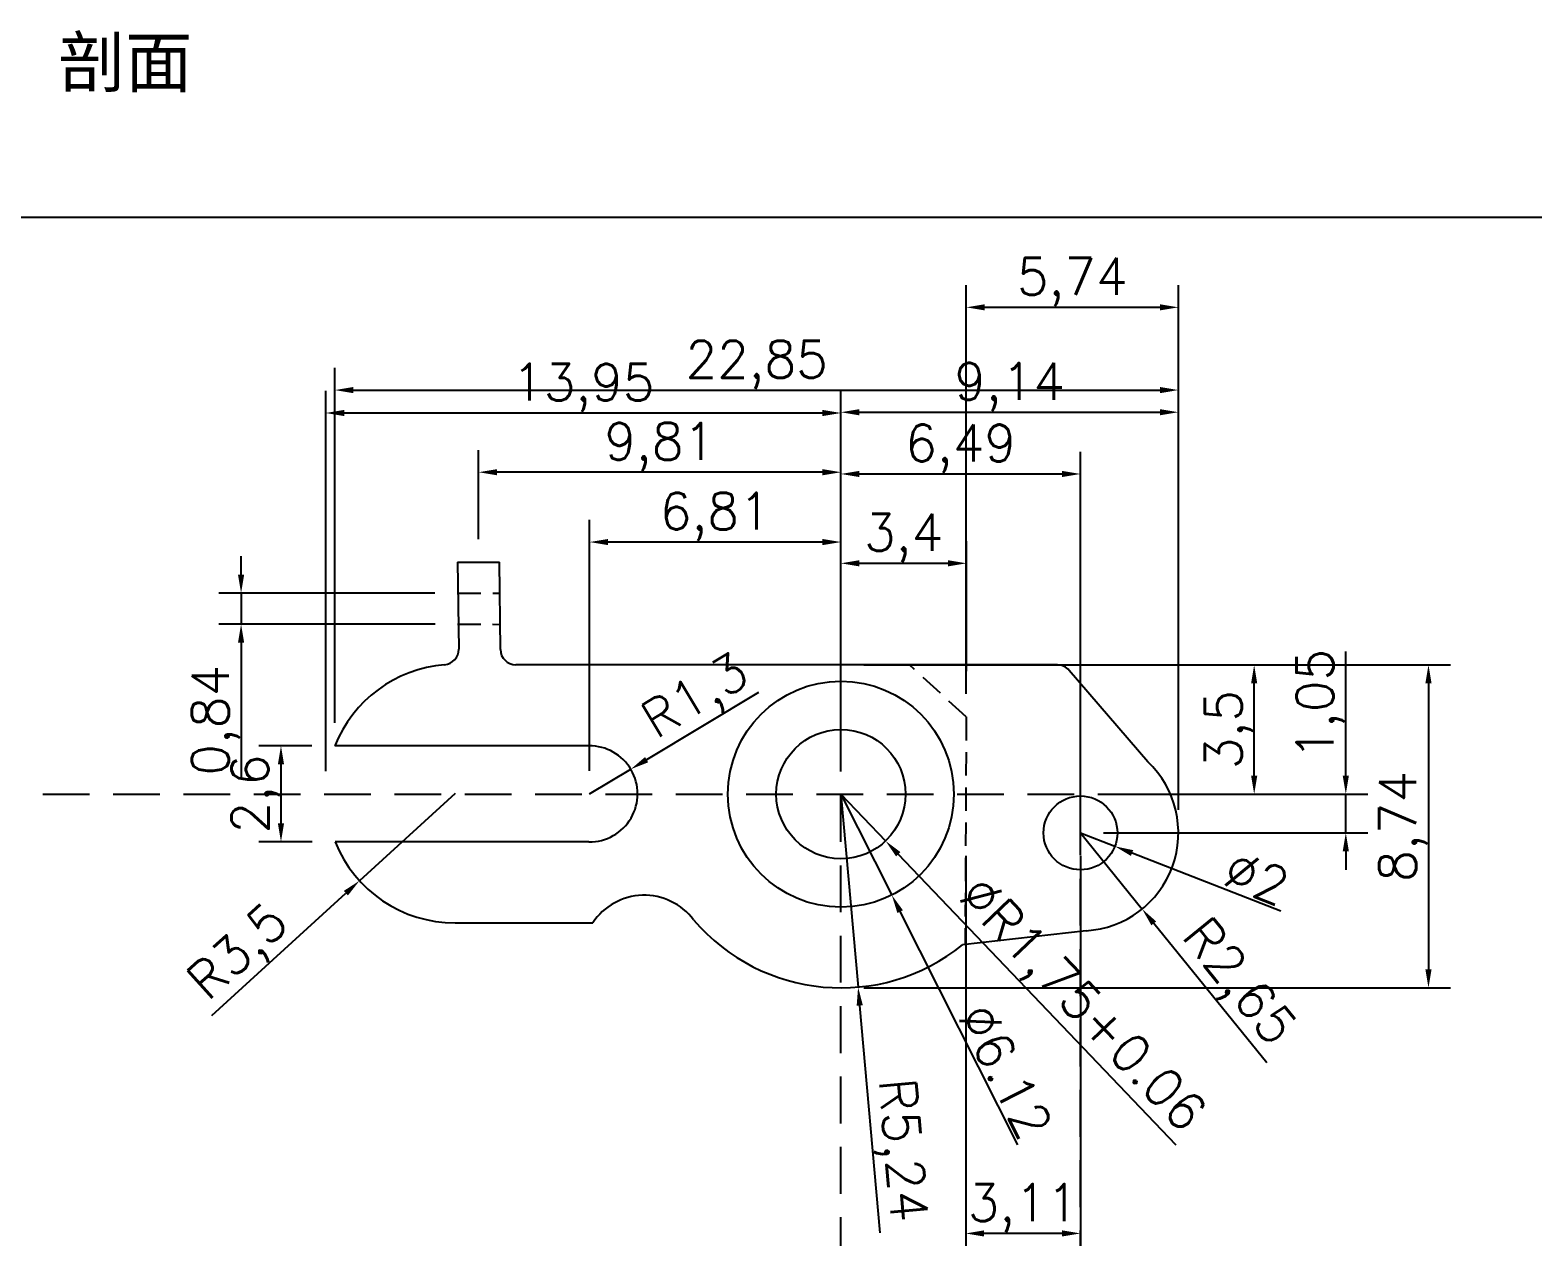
# Model space of a CAD drawing. Header units: millimetres. Extents: x 6817 to 10425, y -2870 to -164.
# Drawn here: x 10226.26 to 10266.97, y -267.48 to -234.8 of the extents above; entities that cross this region are included whole.
import ezdxf

# ---------------------------------------------------------------- set-up
doc = ezdxf.new("R2010")
doc.units = ezdxf.units.MM
doc.linetypes.add('HIDDEN', pattern=[9.524999999999999, 6.35, -3.175])
doc.layers.add('图层2', color=108, linetype='Continuous')
doc.styles.get("Standard").update_dxf_attribs({"font": 'txt', "bigfont": 'gbcbig.shx'})
doc.dimstyles.new('ISO-25', dxfattribs={"dimtxt": 1, "dimasz": 0.5, "dimexe": 0.6, "dimexo": 0.625, "dimgap": 0.1, "dimtad": 1, "dimtxsty": 'Standard', "dimcen": 2.5, "dimadec": 0, "dimazin": 0, "dimtfac": 1, "dimtmove": 0, "dimatfit": 3, "dimfxl": 1, "dimarcsym": 0})

# ---------------------------------------------------------------- blocks, each defined once
blk = doc.blocks.new('*D1053')
at = {"layer": 'Defpoints', "color": 0, "linetype": 'ByBlock', "transparency": 16777216}
for p in [(10242.53058819482, -254.8135381804505), (10241.41525745046, -255.4813984432894)]:
    blk.add_point(p, dxfattribs=at)
at = {"layer": '图层2', "color": 0, "linetype": 'ByBlock', "lineweight": -2, "transparency": 16777216}
for p, q in [((10245.99097332476, -252.7414589034361), (10242.95956155803, -254.5566688485887)), ((10241.41525745046, -255.4813984432894), (10242.53058819482, -254.8135381804505))]:
    blk.add_line(p, q, dxfattribs=at)
at = {"layer": '图层2', "color": 0, "linetype": 'ByBlock', "transparency": 16777216}
blk.add_solid([(10242.91675000273, -254.4851732880534), (10243.00237311334, -254.628164409125), (10242.53058819482, -254.8135381804505)], dxfattribs=at)
at = {"layer": '图层2', "color": 0, "linetype": 'ByBlock', "transparency": 16777216, "insert": (10244.33869936946, -252.9343656136862), "char_height": 1, "attachment_point": 5, "rotation": 30.913182725494572}
blk.add_mtext('R1,3', dxfattribs=at)
blk = doc.blocks.new('*D1054')
at = {"layer": 'Defpoints', "color": 0, "linetype": 'ByBlock', "transparency": 16777216}
for p in [(10248.22222462529, -255.4897480629734), (10248.68782539229, -260.7127613375731)]:
    blk.add_point(p, dxfattribs=at)
at = {"layer": '图层2', "color": 0, "linetype": 'ByBlock', "lineweight": -2, "transparency": 16777216}
for p, q in [((10248.22222462529, -255.4897480629734), (10248.68782539229, -260.7127613375731)), ((10249.28126772035, -267.3698748497079), (10248.73222138637, -261.2107864330344))]:
    blk.add_line(p, q, dxfattribs=at)
at = {"layer": '图层2', "color": 0, "linetype": 'ByBlock', "transparency": 16777216}
blk.add_solid([(10248.81522556895, -261.2033871006873), (10248.64921720379, -261.2181857653813), (10248.68782539229, -260.7127613375731)], dxfattribs=at)
at = {"layer": '图层2', "color": 0, "linetype": 'ByBlock', "transparency": 16777216, "insert": (10249.76803950999, -265.1344907409454), "char_height": 1, "attachment_point": 5, "rotation": 275.0941148711431}
blk.add_mtext('R5,24', dxfattribs=at)
blk = doc.blocks.new('*D1055')
at = {"layer": 'Defpoints', "color": 0, "linetype": 'ByBlock', "transparency": 16777216}
for p in [(10254.7113419135, -256.5388127685565), (10256.38133012389, -258.5990153029579)]:
    blk.add_point(p, dxfattribs=at)
at = {"layer": '图层2', "color": 0, "linetype": 'ByBlock', "lineweight": -2, "transparency": 16777216}
for p, q in [((10254.7113419135, -256.5388127685565), (10256.38133012389, -258.5990153029579)), ((10259.76072239468, -262.7680462444596), (10256.69618033545, -258.9874343347756))]:
    blk.add_line(p, q, dxfattribs=at)
at = {"layer": '图层2', "color": 0, "linetype": 'ByBlock', "transparency": 16777216}
blk.add_solid([(10256.76091684075, -258.934959299515), (10256.63144383015, -259.0399093700362), (10256.38133012389, -258.5990153029579)], dxfattribs=at)
at = {"layer": '图层2', "color": 0, "linetype": 'ByBlock', "transparency": 16777216, "insert": (10258.91671581433, -260.6416545163875), "char_height": 1, "attachment_point": 5, "rotation": 309.0280237550416}
blk.add_mtext('R2,65', dxfattribs=at)
blk = doc.blocks.new('*D1056')
at = {"layer": 'Defpoints', "color": 0, "linetype": 'ByBlock', "transparency": 16777216}
for p in [(10237.76994455147, -255.4750613117367), (10235.18248936178, -257.8339241816902)]:
    blk.add_point(p, dxfattribs=at)
at = {"layer": '图层2', "color": 0, "linetype": 'ByBlock', "lineweight": -2, "transparency": 16777216}
for p, q in [((10237.76994455147, -255.4750613117367), (10235.18248936178, -257.8339241816902)), ((10231.18420802871, -261.4789718013826), (10234.81299100329, -258.1707786948973))]:
    blk.add_line(p, q, dxfattribs=at)
at = {"layer": '图层2', "color": 0, "linetype": 'ByBlock', "transparency": 16777216}
blk.add_solid([(10234.75684858442, -258.1091956351484), (10234.86913342215, -258.2323617546472), (10235.18248936178, -257.8339241816902)], dxfattribs=at)
at = {"layer": '图层2', "color": 0, "linetype": 'ByBlock', "transparency": 16777216, "insert": (10231.96781800093, -259.8399138503055), "char_height": 1, "attachment_point": 5, "rotation": 42.35397875865381}
blk.add_mtext('R3,5', dxfattribs=at)
blk = doc.blocks.new('*D1057')
at = {"layer": 'Defpoints', "color": 0, "linetype": 'ByBlock', "transparency": 16777216}
for p in [(10241.41525745046, -248.6643544407234), (10241.41525745046, -255.481398443289), (10248.22222462529, -255.4897480629788)]:
    blk.add_point(p, dxfattribs=at)
at = {"layer": '图层2', "color": 0, "linetype": 'ByBlock', "lineweight": -2, "transparency": 16777216}
for p, q in [((10241.41525745046, -254.856398443289), (10241.41525745046, -248.0643544407234)), ((10248.22222462529, -254.8647480629788), (10248.22222462529, -248.0643544407234)), ((10247.72222462529, -248.6643544407234), (10241.91525745046, -248.6643544407234))]:
    blk.add_line(p, q, dxfattribs=at)
at = {"layer": '图层2', "color": 0, "linetype": 'ByBlock', "transparency": 16777216}
for points in [[(10241.91525745046, -248.5810211073901), (10241.91525745046, -248.7476877740567), (10241.41525745046, -248.6643544407234)], [(10247.72222462529, -248.5810211073901), (10247.72222462529, -248.7476877740567), (10248.22222462529, -248.6643544407234)]]:
    blk.add_solid(points, dxfattribs=at)
at = {"layer": '图层2', "color": 0, "linetype": 'ByBlock', "transparency": 16777216, "insert": (10244.81874103787, -247.9810211073901), "char_height": 1, "attachment_point": 5}
blk.add_mtext('6,81', dxfattribs=at)
blk = doc.blocks.new('*D1058')
at = {"layer": 'Defpoints', "color": 0, "linetype": 'ByBlock', "transparency": 16777216}
for p in [(10234.26866725636, -245.1703217716622), (10234.26866725636, -255.4897480629734), (10248.22222462529, -255.489748062972)]:
    blk.add_point(p, dxfattribs=at)
at = {"layer": '图层2', "color": 0, "linetype": 'ByBlock', "lineweight": -2, "transparency": 16777216}
for p, q in [((10234.26866725636, -254.8647480629734), (10234.26866725636, -244.5703217716622)), ((10248.22222462529, -254.864748062972), (10248.22222462529, -244.5703217716622)), ((10247.72222462529, -245.1703217716622), (10234.76866725636, -245.1703217716622))]:
    blk.add_line(p, q, dxfattribs=at)
at = {"layer": '图层2', "color": 0, "linetype": 'ByBlock', "transparency": 16777216}
for points in [[(10234.76866725636, -245.0869884383289), (10234.76866725636, -245.2536551049955), (10234.26866725636, -245.1703217716622)], [(10247.72222462529, -245.0869884383289), (10247.72222462529, -245.2536551049955), (10248.22222462529, -245.1703217716622)]]:
    blk.add_solid(points, dxfattribs=at)
at = {"layer": '图层2', "color": 0, "linetype": 'ByBlock', "transparency": 16777216, "insert": (10241.24544594083, -244.4869884383289), "char_height": 1, "attachment_point": 5}
blk.add_mtext('13,95', dxfattribs=at)
blk = doc.blocks.new('*D1059')
at = {"layer": 'Defpoints', "color": 0, "linetype": 'ByBlock', "transparency": 16777216}
for p in [(10238.40733894434, -246.7735725725779), (10238.40733894434, -249.2069884899247), (10248.22222462529, -255.489748062972)]:
    blk.add_point(p, dxfattribs=at)
at = {"layer": '图层2', "color": 0, "linetype": 'ByBlock', "lineweight": -2, "transparency": 16777216}
for p, q in [((10238.40733894434, -248.5819884899247), (10238.40733894434, -246.1735725725779)), ((10248.22222462529, -254.864748062972), (10248.22222462529, -246.1735725725779)), ((10247.72222462529, -246.7735725725779), (10238.90733894434, -246.7735725725779))]:
    blk.add_line(p, q, dxfattribs=at)
at = {"layer": '图层2', "color": 0, "linetype": 'ByBlock', "transparency": 16777216}
for points in [[(10238.90733894434, -246.6902392392446), (10238.90733894434, -246.8569059059112), (10238.40733894434, -246.7735725725779)], [(10247.72222462529, -246.6902392392446), (10247.72222462529, -246.8569059059112), (10248.22222462529, -246.7735725725779)]]:
    blk.add_solid(points, dxfattribs=at)
at = {"layer": '图层2', "color": 0, "linetype": 'ByBlock', "transparency": 16777216, "insert": (10243.31478178481, -246.0902392392446), "char_height": 1, "attachment_point": 5}
blk.add_mtext('9,81', dxfattribs=at)
blk = doc.blocks.new('*D661')
at = {"layer": 'Defpoints', "color": 0, "linetype": 'ByBlock', "transparency": 16777216}
for p in [(10251.62167154295, -249.2396347653976), (10251.62167154295, -252.7834898438032), (10248.22222462529, -255.489748062972)]:
    blk.add_point(p, dxfattribs=at)
at = {"layer": '图层2', "color": 0, "linetype": 'ByBlock', "lineweight": -2, "transparency": 16777216}
for p, q in [((10248.22222462529, -254.864748062972), (10248.22222462529, -248.6396347653976)), ((10251.62167154295, -252.1584898438032), (10251.62167154295, -248.6396347653976)), ((10248.72222462529, -249.2396347653976), (10251.12167154295, -249.2396347653976))]:
    blk.add_line(p, q, dxfattribs=at)
at = {"layer": '图层2', "color": 0, "linetype": 'ByBlock', "transparency": 16777216}
for points in [[(10248.72222462529, -249.1563014320642), (10248.72222462529, -249.3229680987309), (10248.22222462529, -249.2396347653976)], [(10251.12167154295, -249.1563014320642), (10251.12167154295, -249.3229680987309), (10251.62167154295, -249.2396347653976)]]:
    blk.add_solid(points, dxfattribs=at)
at = {"layer": '图层2', "color": 0, "linetype": 'ByBlock', "transparency": 16777216, "insert": (10249.92194808412, -248.5563014320642), "char_height": 1, "attachment_point": 5}
blk.add_mtext('3,4', dxfattribs=at)
blk = doc.blocks.new('*D662')
at = {"layer": 'Defpoints', "color": 0, "linetype": 'ByBlock', "transparency": 16777216}
for p in [(10254.7113419135, -246.8210289446542), (10248.22222462529, -255.489748062972), (10254.7113419135, -256.5388127685569)]:
    blk.add_point(p, dxfattribs=at)
at = {"layer": '图层2', "color": 0, "linetype": 'ByBlock', "lineweight": -2, "transparency": 16777216}
for p, q in [((10248.22222462529, -254.864748062972), (10248.22222462529, -246.2210289446543)), ((10254.7113419135, -255.9138127685569), (10254.7113419135, -246.2210289446543)), ((10248.72222462529, -246.8210289446542), (10254.2113419135, -246.8210289446542))]:
    blk.add_line(p, q, dxfattribs=at)
at = {"layer": '图层2', "color": 0, "linetype": 'ByBlock', "transparency": 16777216}
for points in [[(10248.72222462529, -246.7376956113209), (10248.72222462529, -246.9043622779876), (10248.22222462529, -246.8210289446542)], [(10254.2113419135, -246.7376956113209), (10254.2113419135, -246.9043622779876), (10254.7113419135, -246.8210289446542)]]:
    blk.add_solid(points, dxfattribs=at)
at = {"layer": '图层2', "color": 0, "linetype": 'ByBlock', "transparency": 16777216, "insert": (10251.4667832694, -246.1376956113209), "char_height": 1, "attachment_point": 5}
blk.add_mtext('6,49', dxfattribs=at)
blk = doc.blocks.new('*D1060')
at = {"layer": 'Defpoints', "color": 0, "linetype": 'ByBlock', "transparency": 16777216}
for p in [(10257.36337794372, -245.1494627869706), (10248.22222462529, -255.489748062972), (10257.36337794372, -256.5388127685569)]:
    blk.add_point(p, dxfattribs=at)
at = {"layer": '图层2', "color": 0, "linetype": 'ByBlock', "lineweight": -2, "transparency": 16777216}
for p, q in [((10248.22222462529, -254.864748062972), (10248.22222462529, -244.5494627869706)), ((10257.36337794372, -255.9138127685569), (10257.36337794372, -244.5494627869706)), ((10248.72222462529, -245.1494627869706), (10256.86337794372, -245.1494627869706))]:
    blk.add_line(p, q, dxfattribs=at)
at = {"layer": '图层2', "color": 0, "linetype": 'ByBlock', "transparency": 16777216}
for points in [[(10248.72222462529, -245.0661294536373), (10248.72222462529, -245.232796120304), (10248.22222462529, -245.1494627869706)], [(10256.86337794372, -245.0661294536373), (10256.86337794372, -245.232796120304), (10257.36337794372, -245.1494627869706)]]:
    blk.add_solid(points, dxfattribs=at)
at = {"layer": '图层2', "color": 0, "linetype": 'ByBlock', "transparency": 16777216, "insert": (10252.7928012845, -244.4661294536373), "char_height": 1, "attachment_point": 5}
blk.add_mtext('9,14', dxfattribs=at)
blk = doc.blocks.new('*D1061')
at = {"layer": 'Defpoints', "color": 0, "linetype": 'ByBlock', "transparency": 16777216}
for p in [(10254.7113419135, -255.4897480629734), (10261.89810630923, -255.4897480629734), (10254.7113419135, -256.5388127685569)]:
    blk.add_point(p, dxfattribs=at)
at = {"layer": '图层2', "color": 0, "linetype": 'ByBlock', "lineweight": -2, "transparency": 16777216}
for p, q in [((10261.89810630923, -254.9897480629734), (10261.89810630923, -251.6230813963067)), ((10255.3363419135, -255.4897480629734), (10262.49810630923, -255.4897480629734)), ((10261.89810630923, -256.5388127685569), (10261.89810630923, -255.4897480629734)), ((10255.3363419135, -256.5388127685569), (10262.49810630923, -256.5388127685569)), ((10261.89810630923, -257.0388127685569), (10261.89810630923, -257.5388127685569))]:
    blk.add_line(p, q, dxfattribs=at)
at = {"layer": '图层2', "color": 0, "linetype": 'ByBlock', "transparency": 16777216}
for points in [[(10261.8147729759, -254.9897480629734), (10261.98143964257, -254.9897480629734), (10261.89810630923, -255.4897480629734)], [(10261.8147729759, -257.0388127685569), (10261.98143964257, -257.0388127685569), (10261.89810630923, -256.5388127685569)]]:
    blk.add_solid(points, dxfattribs=at)
at = {"layer": '图层2', "color": 0, "linetype": 'ByBlock', "transparency": 16777216, "insert": (10261.2147729759, -253.0564147296384), "char_height": 1, "attachment_point": 5, "rotation": 90}
blk.add_mtext('1,05', dxfattribs=at)
blk = doc.blocks.new('*D1062')
at = {"layer": 'Defpoints', "color": 0, "linetype": 'ByBlock', "transparency": 16777216}
for p in [(10253.82799011089, -251.9917921606093), (10259.4166874602, -251.9917921606093), (10254.7113419135, -255.4897480629734)]:
    blk.add_point(p, dxfattribs=at)
at = {"layer": '图层2', "color": 0, "linetype": 'ByBlock', "lineweight": -2, "transparency": 16777216}
for p, q in [((10254.45299011089, -251.9917921606093), (10260.0166874602, -251.9917921606093)), ((10259.4166874602, -254.9897480629734), (10259.4166874602, -252.4917921606093)), ((10255.3363419135, -255.4897480629734), (10260.0166874602, -255.4897480629734))]:
    blk.add_line(p, q, dxfattribs=at)
at = {"layer": '图层2', "color": 0, "linetype": 'ByBlock', "transparency": 16777216}
for points in [[(10259.33335412686, -252.4917921606093), (10259.50002079353, -252.4917921606093), (10259.4166874602, -251.9917921606093)], [(10259.33335412686, -254.9897480629734), (10259.50002079353, -254.9897480629734), (10259.4166874602, -255.4897480629734)]]:
    blk.add_solid(points, dxfattribs=at)
at = {"layer": '图层2', "color": 0, "linetype": 'ByBlock', "transparency": 16777216, "insert": (10258.73335412687, -253.7407701117897), "char_height": 1, "attachment_point": 5, "rotation": 90}
blk.add_mtext('3,5', dxfattribs=at)
blk = doc.blocks.new('*D663')
at = {"layer": 'Defpoints', "color": 0, "linetype": 'ByBlock', "transparency": 16777216}
for p in [(10248.22222462529, -255.4897480629779), (10249.43101873835, -256.7551795278314)]:
    blk.add_point(p, dxfattribs=at)
at = {"layer": '图层2', "color": 0, "linetype": 'ByBlock', "lineweight": -2, "transparency": 16777216}
for p, q in [((10248.22222462529, -255.4897480629779), (10249.43101873835, -256.7551795278314)), ((10257.30331049656, -264.9963229812092), (10249.77638848494, -257.1167313749311))]:
    blk.add_line(p, q, dxfattribs=at)
at = {"layer": '图层2', "color": 0, "linetype": 'ByBlock', "transparency": 16777216}
blk.add_solid([(10249.83664712612, -257.0591697504997), (10249.71612984375, -257.1742929993625), (10249.43101873835, -256.7551795278314)], dxfattribs=at)
at = {"layer": '图层2', "color": 0, "linetype": 'ByBlock', "transparency": 16777216, "insert": (10254.67759131008, -261.2582993087335), "char_height": 1, "attachment_point": 5, "rotation": 313.6886747007913}
blk.add_mtext('%%CR1,75+0.06', dxfattribs=at)
blk = doc.blocks.new('*D664')
at = {"layer": 'Defpoints', "color": 0, "linetype": 'ByBlock', "transparency": 16777216}
for p in [(10248.22222462529, -255.4897480629706), (10249.6006395559, -258.2217019935988)]:
    blk.add_point(p, dxfattribs=at)
at = {"layer": '图层2', "color": 0, "linetype": 'ByBlock', "lineweight": -2, "transparency": 16777216}
for p, q in [((10248.22222462529, -255.4897480629706), (10249.6006395559, -258.2217019935988)), ((10253.01352894442, -264.9858891571967), (10249.82587075371, -258.6680996946816))]:
    blk.add_line(p, q, dxfattribs=at)
at = {"layer": '图层2', "color": 0, "linetype": 'ByBlock', "transparency": 16777216}
blk.add_solid([(10249.90027037056, -258.6305611617126), (10249.75147113686, -258.705638227651), (10249.6006395559, -258.2217019935988)], dxfattribs=at)
at = {"layer": '图层2', "color": 0, "linetype": 'ByBlock', "transparency": 16777216, "insert": (10252.67831222084, -262.9895406089699), "char_height": 1, "attachment_point": 5, "rotation": 296.7733546433786}
blk.add_mtext('%%C6.12', dxfattribs=at)
blk = doc.blocks.new('*D665')
at = {"layer": 'Defpoints', "color": 0, "linetype": 'ByBlock', "transparency": 16777216}
for p in [(10254.7113419135, -256.5388127685592), (10255.64299514731, -256.9021614329799)]:
    blk.add_point(p, dxfattribs=at)
at = {"layer": '图层2', "color": 0, "linetype": 'ByBlock', "lineweight": -2, "transparency": 16777216}
for p, q in [((10254.7113419135, -256.5388127685592), (10255.64299514731, -256.9021614329799)), ((10260.13439413036, -258.6538258534415), (10256.10882176421, -257.0838357651896))]:
    blk.add_line(p, q, dxfattribs=at)
at = {"layer": '图层2', "color": 0, "linetype": 'ByBlock', "transparency": 16777216}
blk.add_solid([(10256.13910081958, -257.0061979957054), (10256.07854270885, -257.1614735346739), (10255.64299514731, -256.9021614329799)], dxfattribs=at)
at = {"layer": '图层2', "color": 0, "linetype": 'ByBlock', "transparency": 16777216, "insert": (10259.48286031079, -257.7557084930318), "char_height": 1, "attachment_point": 5, "rotation": 338.6940080279773}
blk.add_mtext('%%C2', dxfattribs=at)
blk = doc.blocks.new('*D1894')
at = {"layer": 'Defpoints', "color": 0, "linetype": 'ByBlock'}
for p in [(10257.36337794372, -242.3091103877442), (10251.61839115936, -253.4003815459723), (10257.36337794372, -253.4003815459723)]:
    blk.add_point(p, dxfattribs=at)
at = {"layer": '图层2', "color": 0, "linetype": 'ByBlock', "lineweight": -2}
for p, q in [((10251.61839115936, -252.7753815459723), (10251.61839115936, -241.7091103877442)), ((10257.36337794372, -252.7753815459723), (10257.36337794372, -241.7091103877442)), ((10252.11839115936, -242.3091103877442), (10256.86337794372, -242.3091103877442))]:
    blk.add_line(p, q, dxfattribs=at)
at = {"layer": '图层2', "color": 0, "linetype": 'ByBlock'}
for points in [[(10252.11839115936, -242.2257770544108), (10252.11839115936, -242.3924437210775), (10251.61839115936, -242.3091103877442)], [(10256.86337794372, -242.2257770544108), (10256.86337794372, -242.3924437210775), (10257.36337794372, -242.3091103877442)]]:
    blk.add_solid(points, dxfattribs=at)
at = {"layer": '图层2', "color": 0, "linetype": 'ByBlock', "insert": (10254.49088455154, -241.6257770544108), "char_height": 1, "attachment_point": 5}
blk.add_mtext('5,74', dxfattribs=at)
blk = doc.blocks.new('*D1938')
at = {"layer": 'Defpoints', "color": 0, "linetype": 'ByBlock'}
for p in [(10237.84949747927, -250.0484048592247), (10231.97483015373, -250.8905192437659), (10237.86070790111, -250.8905192437659)]:
    blk.add_point(p, dxfattribs=at)
at = {"layer": '图层2', "color": 0, "linetype": 'ByBlock', "lineweight": -2}
for p, q in [((10231.97483015373, -249.5484048592247), (10231.97483015373, -249.0484048592247)), ((10237.22449747927, -250.0484048592247), (10231.37483015373, -250.0484048592247)), ((10231.97483015373, -250.0484048592247), (10231.97483015373, -250.8905192437659)), ((10237.23570790111, -250.8905192437659), (10231.37483015373, -250.8905192437659)), ((10231.97483015373, -251.3905192437659), (10231.97483015373, -255.0905192437659))]:
    blk.add_line(p, q, dxfattribs=at)
at = {"layer": '图层2', "color": 0, "linetype": 'ByBlock'}
for points in [[(10231.8914968204, -249.5484048592247), (10232.05816348707, -249.5484048592247), (10231.97483015373, -250.0484048592247)], [(10231.8914968204, -251.3905192437659), (10232.05816348707, -251.3905192437659), (10231.97483015373, -250.8905192437659)]]:
    blk.add_solid(points, dxfattribs=at)
at = {"layer": '图层2', "color": 0, "linetype": 'ByBlock', "insert": (10231.2914968204, -253.4905192437642), "char_height": 1, "attachment_point": 5, "rotation": 90}
blk.add_mtext('0,84', dxfattribs=at)
blk = doc.blocks.new('*D1946')
at = {"layer": 'Defpoints', "color": 0, "linetype": 'ByBlock'}
for p in [(10257.36337794372, -244.5494627869706), (10234.51638736787, -254.1814137356621), (10257.36337794372, -254.1814137356621)]:
    blk.add_point(p, dxfattribs=at)
at = {"layer": '图层2', "color": 0, "linetype": 'ByBlock', "lineweight": -2}
for p, q in [((10234.51638736787, -253.5564137356621), (10234.51638736787, -243.9494627869706)), ((10257.36337794372, -253.5564137356621), (10257.36337794372, -243.9494627869706)), ((10235.01638736787, -244.5494627869706), (10256.86337794372, -244.5494627869706))]:
    blk.add_line(p, q, dxfattribs=at)
at = {"layer": '图层2', "color": 0, "linetype": 'ByBlock'}
for points in [[(10235.01638736787, -244.4661294536373), (10235.01638736787, -244.632796120304), (10234.51638736787, -244.5494627869706)], [(10256.86337794372, -244.4661294536373), (10256.86337794372, -244.632796120304), (10257.36337794372, -244.5494627869706)]]:
    blk.add_solid(points, dxfattribs=at)
at = {"layer": '图层2', "color": 0, "linetype": 'ByBlock', "insert": (10245.9398826558, -243.8661294536373), "char_height": 1, "attachment_point": 5}
blk.add_mtext('22,85', dxfattribs=at)
blk = doc.blocks.new('*D1948')
at = {"layer": 'Defpoints', "color": 0, "linetype": 'ByBlock'}
for p in [(10248.22222462529, -251.9903249658011), (10248.22222462529, -260.733473050124), (10264.1377633775, -260.733473050124)]:
    blk.add_point(p, dxfattribs=at)
at = {"layer": '图层2', "color": 0, "linetype": 'ByBlock', "lineweight": -2}
for p, q in [((10248.84722462529, -251.9903249658011), (10264.7377633775, -251.9903249658011)), ((10264.1377633775, -252.4903249658011), (10264.1377633775, -260.233473050124)), ((10248.84722462529, -260.733473050124), (10264.7377633775, -260.733473050124))]:
    blk.add_line(p, q, dxfattribs=at)
at = {"layer": '图层2', "color": 0, "linetype": 'ByBlock'}
for points in [[(10264.05443004417, -252.4903249658011), (10264.22109671083, -252.4903249658011), (10264.1377633775, -251.9903249658011)], [(10264.05443004417, -260.233473050124), (10264.22109671083, -260.233473050124), (10264.1377633775, -260.733473050124)]]:
    blk.add_solid(points, dxfattribs=at)
at = {"layer": '图层2', "color": 0, "linetype": 'ByBlock', "insert": (10263.45443004417, -256.3618990079609), "char_height": 1, "attachment_point": 5, "rotation": 90}
blk.add_mtext('8,74', dxfattribs=at)
blk = doc.blocks.new('*D1949')
at = {"layer": 'Defpoints', "color": 0, "linetype": 'ByBlock'}
for p in [(10234.51638736789, -254.1814137356621), (10233.05492892038, -256.7812722719436), (10234.52141083218, -256.7812722719436)]:
    blk.add_point(p, dxfattribs=at)
at = {"layer": '图层2', "color": 0, "linetype": 'ByBlock', "lineweight": -2}
for p, q in [((10233.89138736789, -254.1814137356621), (10232.45492892038, -254.1814137356621)), ((10233.05492892038, -254.6814137356621), (10233.05492892038, -256.2812722719436)), ((10233.89641083218, -256.7812722719436), (10232.45492892038, -256.7812722719436))]:
    blk.add_line(p, q, dxfattribs=at)
at = {"layer": '图层2', "color": 0, "linetype": 'ByBlock'}
for points in [[(10232.97159558705, -254.6814137356621), (10233.13826225371, -254.6814137356621), (10233.05492892038, -254.1814137356621)], [(10232.97159558705, -256.2812722719436), (10233.13826225371, -256.2812722719436), (10233.05492892038, -256.7812722719436)]]:
    blk.add_solid(points, dxfattribs=at)
at = {"layer": '图层2', "color": 0, "linetype": 'ByBlock', "insert": (10232.37159558705, -255.4813430038012), "char_height": 1, "attachment_point": 5, "rotation": 90}
blk.add_mtext('2,6', dxfattribs=at)
blk = doc.blocks.new('*D1969')
at = {"layer": 'Defpoints', "color": 0, "linetype": 'ByBlock'}
for p in [(10251.60170223606, -256.5388127685609), (10254.71134191351, -256.5388127685609), (10251.60170223606, -267.3828427206655)]:
    blk.add_point(p, dxfattribs=at)
at = {"layer": '图层2', "color": 0, "linetype": 'ByBlock', "lineweight": -2}
for p, q in [((10251.60170223606, -257.1638127685609), (10251.60170223606, -267.9828427206655)), ((10254.71134191351, -257.1638127685609), (10254.71134191351, -267.9828427206655)), ((10254.21134191351, -267.3828427206655), (10252.10170223606, -267.3828427206655))]:
    blk.add_line(p, q, dxfattribs=at)
at = {"layer": '图层2', "color": 0, "linetype": 'ByBlock'}
for points in [[(10252.10170223606, -267.2995093873321), (10252.10170223606, -267.4661760539988), (10251.60170223606, -267.3828427206655)], [(10254.21134191351, -267.2995093873321), (10254.21134191351, -267.4661760539988), (10254.71134191351, -267.3828427206655)]]:
    blk.add_solid(points, dxfattribs=at)
at = {"layer": '图层2', "color": 0, "linetype": 'ByBlock', "insert": (10253.15652207479, -266.6995093873321), "char_height": 1, "attachment_point": 5}
blk.add_mtext('3,11', dxfattribs=at)

msp = doc.modelspace()

# ---------------------------------------------------------------- linework, layer by layer
at = {"layer": '图层2', "color": 2, "linetype": 'ByBlock'}
msp.add_line((10127.14251720283, -239.8660916364836), (10422.84828888396, -239.8660916364836), dxfattribs=at)
at = {"layer": '图层2', "color": 3, "linetype": 'HIDDEN', "ltscale": 0.2}
for p, q in [((10248.22222462529, -283.4531327460491), (10248.22222462529, -247.7544319613819)), ((10254.71134191351, -283.8145164369535), (10254.71134191351, -248.0508673018676)), ((10226.60262096873, -255.4897480629734), (10259.48236508993, -255.4897480629734))]:
    msp.add_line(p, q, dxfattribs=at)
at = {"layer": '图层2', "color": 6, "linetype": 'ByBlock'}
for p, q in [((10237.83828705743, -249.2062904746831), (10237.86962395315, -251.5602831278975)), ((10237.83828705743, -249.2062904746831), (10238.97639083126, -249.2076865051658)), ((10238.99901477078, -251.5710016738019), (10238.97639083126, -249.2076865051658)), ((10254.08964347277, -251.9918606430415), (10239.41993527799, -251.9880211460525)), ((10256.53334209425, -254.6117397427133), (10254.4089281959, -252.1385568701671)), ((10241.4215629985, -254.1814137356619), (10234.51638736787, -254.1814137356621)), ((10241.39714586574, -256.781272271952), (10234.52141083216, -256.781272271952)), ((10237.76994455146, -258.9763694098438), (10241.49901361228, -258.9763694098438)), ((10254.86908823873, -259.186153170253), (10251.51802565801, -259.5682707481601))]:
    msp.add_line(p, q, dxfattribs=at)
at = {"layer": '图层2', "color": 6, "linetype": 'HIDDEN', "ltscale": 0.1}
for p, q in [((10237.83725411438, -250.0483898411649), (10238.9753578882, -250.0497858716476)), ((10237.83622117133, -250.8904892076462), (10238.97432494515, -250.8918852381294)), ((10251.61839115936, -253.4003815459721), (10250.07798916564, -251.9908106743287)), ((10251.61839115936, -253.4003815459723), (10251.58563378377, -259.56056147606))]:
    msp.add_line(p, q, dxfattribs=at)
at = {"layer": '图层2', "color": 1, "linetype": 'ByBlock'}
for centre, radius in [((10248.22222462529, -255.489748062972), 3.06), ((10248.22222462529, -255.4897480629788), 1.75), ((10254.71134191351, -256.5388127685599), 1)]:
    msp.add_circle(centre, radius, dxfattribs=at)
at = {"layer": '图层2', "color": 6, "linetype": 'ByBlock'}
for centre, radius, start, end in [((10237.44861125648, -251.5658877464807), 0.4210499999999998, 274.6991370409436, 0.7626896432516194), ((10239.42004547923, -251.5669711604737), 0.4210499999999998, 180.5484738865565, 269.9850039984029), ((10237.76994455146, -255.4750613117367), 3.501308098107188, 94.69913704094358, 158.3167260683133), ((10254.08953327152, -252.4129106286205), 0.4210499999999998, 40.66190951873763, 89.98500399840293), ((10241.41525745046, -255.481398443289), 1.300000000000034, 269.2017300478124, 90.6859285801394), ((10254.7113419135, -256.5388127685569), 2.652036030218076, 273.41003539037, 46.60537144161719), ((10237.76994455146, -255.4750613117367), 3.501308098107188, 201.9046882436519, 270), ((10242.89548375363, -259.9038945200582), 1.676434217552736, 37.12171184096359, 146.4081823362966), ((10248.22222462529, -255.4897480629734), 5.243724987150566, 220.4551018281648, 308.9412258073552)]:
    msp.add_arc(centre, radius, start, end, dxfattribs=at)

# ---------------------------------------------------------------- texts
at = {"color": 2, "insert": (10227.01543859321, -235.0027780464757), "char_height": 1.335541657508647, "width": 15.66159749716931, "attachment_point": 1}
msp.add_mtext('{\\fSimSun|b0|i0|c134|p2;剖面}', dxfattribs=at)

# ---------------------------------------------------------------- dimensions: what is measured, and where the dimension line sits
at = {"layer": '图层2', "color": 3, "linetype": 'ByBlock'}
for base, p1, p2, picture, middle in [((10257.36337794372, -242.3091103877442), (10251.61839115936, -253.4003815459723), (10257.36337794372, -253.4003815459723), '*D1894', (10254.49088455154, -241.6257770544108)), ((10257.36337794372, -244.5494627869706), (10234.51638736787, -254.1814137356621), (10257.36337794372, -254.1814137356621), '*D1946', (10245.9398826558, -243.8661294536373)), ((10251.60170223606, -267.3828427206655), (10254.71134191351, -256.5388127685609), (10251.60170223606, -256.5388127685609), '*D1969', (10253.15652207479, -266.6995093873321))]:
    dim = msp.add_linear_dim(base=base, p1=p1, p2=p2, dimstyle='ISO-25', dxfattribs=at)
    dim.commit()
    dim.dimension.update_dxf_attribs({"geometry": picture, "text_midpoint": middle})
at = {"layer": '图层2', "color": 2, "linetype": 'ByBlock'}
for base, p1, p2, picture, middle in [((10234.26866725636, -245.1703217716622), (10248.22222462529, -255.489748062972), (10234.26866725636, -255.4897480629734), '*D1058', (10241.24544594083, -244.4869884383289)), ((10257.36337794372, -245.1494627869706), (10248.22222462529, -255.489748062972), (10257.36337794372, -256.5388127685569), '*D1060', (10252.7928012845, -244.4661294536373)), ((10238.40733894434, -246.7735725725779), (10248.22222462529, -255.489748062972), (10238.40733894434, -249.2069884899247), '*D1059', (10243.31478178481, -246.0902392392446)), ((10254.7113419135, -246.8210289446542), (10248.22222462529, -255.489748062972), (10254.7113419135, -256.5388127685569), '*D662', (10251.4667832694, -246.1376956113209)), ((10241.41525745046, -248.6643544407234), (10248.22222462529, -255.4897480629788), (10241.41525745046, -255.481398443289), '*D1057', (10244.81874103787, -247.9810211073901)), ((10251.62167154295, -249.2396347653976), (10248.22222462529, -255.489748062972), (10251.62167154295, -252.7834898438032), '*D661', (10249.92194808412, -248.5563014320642))]:
    dim = msp.add_linear_dim(base=base, p1=p1, p2=p2, dimstyle='ISO-25', dxfattribs=at)
    dim.commit()
    dim.dimension.update_dxf_attribs({"geometry": picture, "text_midpoint": middle})
at = {"layer": '图层2', "color": 3, "linetype": 'ByBlock'}
for base, p1, p2, picture, middle in [((10231.97483015373, -250.8905192437659), (10237.84949747927, -250.0484048592247), (10237.86070790111, -250.8905192437659), '*D1938', (10231.2914968204, -253.4905192437642)), ((10264.1377633775, -260.733473050124), (10248.22222462529, -251.9903249658011), (10248.22222462529, -260.733473050124), '*D1948', (10263.45443004417, -256.3618990079609)), ((10233.05492892038, -256.7812722719436), (10234.51638736789, -254.1814137356621), (10234.52141083218, -256.7812722719436), '*D1949', (10232.37159558705, -255.4813430038012))]:
    dim = msp.add_linear_dim(base=base, p1=p1, p2=p2, angle=90, dimstyle='ISO-25', dxfattribs=at)
    dim.commit()
    dim.dimension.update_dxf_attribs({"geometry": picture, "text_midpoint": middle})
at = {"layer": '图层2', "color": 2, "linetype": 'ByBlock'}
for center, mpoint, picture, middle in [((10241.41525745046, -255.4813984432894), (10242.53058819482, -254.8135381804505), '*D1053', (10244.33869936946, -252.9343656136862)), ((10254.7113419135, -256.5388127685565), (10256.38133012389, -258.5990153029579), '*D1055', (10258.91671581433, -260.6416545163875))]:
    dim = msp.add_radius_dim(center=center, mpoint=mpoint, dimstyle='ISO-25', dxfattribs=at)
    dim.commit()
    dim.dimension.update_dxf_attribs({"geometry": picture, "text_midpoint": middle})
for base, p1, p2, picture, middle in [((10261.89810630923, -255.4897480629734), (10254.7113419135, -256.5388127685569), (10254.7113419135, -255.4897480629734), '*D1061', (10261.2147729759, -253.0564147296384)), ((10259.4166874602, -251.9917921606093), (10254.7113419135, -255.4897480629734), (10253.82799011089, -251.9917921606093), '*D1062', (10258.73335412687, -253.7407701117897))]:
    dim = msp.add_linear_dim(base=base, p1=p1, p2=p2, angle=90, dimstyle='ISO-25', dxfattribs=at)
    dim.commit()
    dim.dimension.update_dxf_attribs({"geometry": picture, "text_midpoint": middle})
for center, mpoint, picture, middle in [((10237.76994455147, -255.4750613117367), (10235.18248936178, -257.8339241816902), '*D1056', (10232.42818583565, -260.3448949402509)), ((10248.22222462529, -255.4897480629734), (10248.68782539229, -260.7127613375731), '*D1054', (10249.08740521286, -265.1951652661904))]:
    dim = msp.add_radius_dim(center=center, mpoint=mpoint, dimstyle='ISO-25', dxfattribs=at)
    dim.commit()
    dim.dimension.update_dxf_attribs({"geometry": picture, "text_midpoint": middle, "dimtype": 164})
for center, mpoint, text, picture, middle in [((10248.22222462529, -255.4897480629779), (10249.43101873835, -256.7551795278314), '%%C<>+0.06', '*D663', (10254.18347045238, -261.7303046290708)), ((10248.22222462529, -255.4897480629706), (10249.6006395559, -258.2217019935988), '%%C6.12', '*D664', (10252.14263497954, -263.2598180463451)), ((10254.7113419135, -256.5388127685592), (10255.64299514731, -256.9021614329799), '%%C2', '*D665', (10259.26485111214, -258.3147004333164))]:
    dim = msp.add_radius_dim(center=center, mpoint=mpoint, text=text, dimstyle='ISO-25', dxfattribs=at)
    dim.commit()
    dim.dimension.update_dxf_attribs({"geometry": picture, "text_midpoint": middle, "dimtype": 164})

doc.saveas('drawing.dxf')
